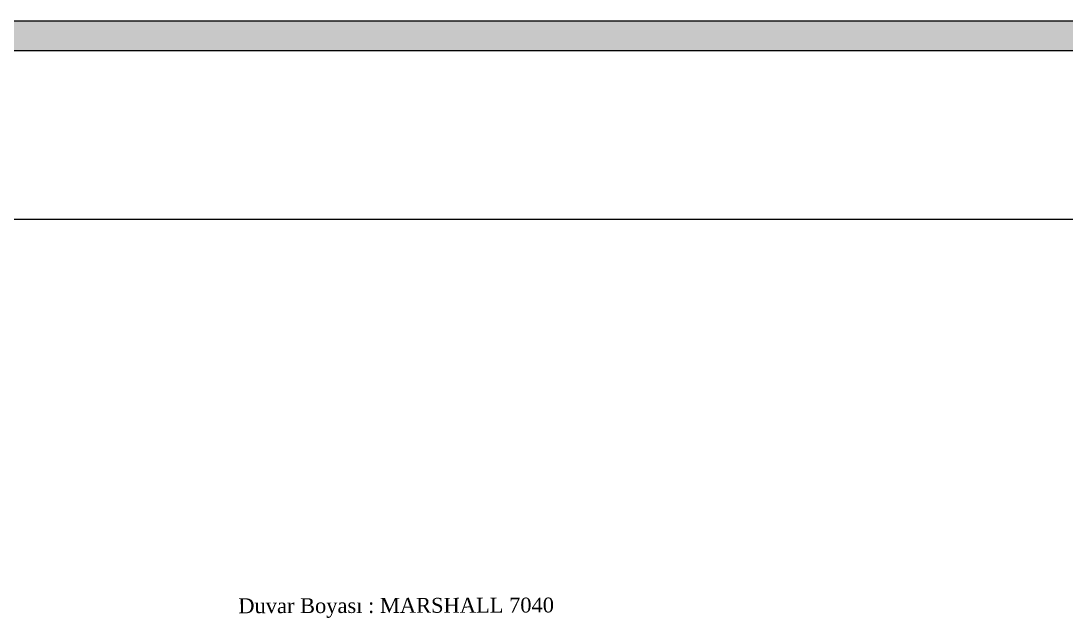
# Model space of a CAD drawing. Header units: millimetres. Extents: x 1287 to 21021, y -1522 to 4173.
# Drawn here: x 9292 to 9995, y 3657 to 4060 of the extents above; entities that cross this region are included whole.
import ezdxf

# ---------------------------------------------------------------- set-up
doc = ezdxf.new("R2010")
doc.units = ezdxf.units.MM
doc.layers.add('Yazı', color=7, linetype='Continuous')
doc.styles.add('OLCU', font='arial.ttf')

msp = doc.modelspace()

# ---------------------------------------------------------------- hatches: boundary and pattern name
h = msp.add_hatch(color=256)
h.dxf.hatch_style = 1
h.paths.add_polyline_path([(10598.775, 584.53), (10598.775, 4059.675), (5942.638, 4059.675), (5942.638, 584.53)])
h.paths.add_polyline_path([(5962.638, 604.53), (5962.638, 4039.675), (10578.775, 4039.675), (10578.775, 604.53)], flags=16)
h.paths.add_polyline_path([(6519.893, 778.27), (6520.667, 3865.935), (6536.057, 3865.935), (6535.283, 778.27)], flags=0)
h.paths.add_polyline_path([(6015.638, 1487.424), (6015.635, 1502.885), (6468.358, 1502.885), (6468.358, 1487.495)], flags=0)
h.paths.add_polyline_path([(6080.278, 1558.408), (6080.278, 1881.292), (6183.601, 1881.292), (6183.601, 1558.408)], flags=0)
h.paths.add_polyline_path([(6071.667, 1891.8), (6037.227, 1891.8), (6054.447, 1921.935)], flags=0)
h.paths.add_polyline_path([(6015.635, 1969.703), (6015.638, 1985.164), (6468.358, 1985.093), (6468.358, 1969.703)], flags=0)
h.paths.add_polyline_path([(6015.521, 2302.178), (6015.523, 2317.639), (6468.243, 2317.568), (6468.243, 2302.178)], flags=0)
h.paths.add_polyline_path([(6015.556, 2537.898), (6015.558, 2553.359), (6468.278, 2553.288), (6468.278, 2537.898)], flags=0)
h.paths.add_polyline_path([(6015.591, 2763.088), (6015.594, 2778.549), (6468.313, 2778.478), (6468.313, 2763.088)], flags=0)
h.paths.add_polyline_path([(6015.635, 2988.278), (6015.638, 3003.739), (6468.358, 3003.668), (6468.358, 2988.278)], flags=0)
h.paths.add_polyline_path([(6015.635, 3269.753), (6015.638, 3285.214), (6468.358, 3285.143), (6468.358, 3269.753)], flags=0)
h.paths.add_polyline_path([(6015.635, 3569.858), (6015.638, 3585.319), (6468.358, 3585.248), (6468.358, 3569.858)], flags=0)
h.paths.add_polyline_path([(6011.198, 802.859), (6502.295, 802.859), (6502.295, 1366.204), (6011.198, 1366.204)], flags=8)
h.paths.add_polyline_path([(6032.866, 1386.231), (6154.175, 1386.231), (6154.175, 1444.648), (6032.866, 1444.648)], flags=8)
h.paths.add_polyline_path([(6083.249, 2022.59), (6419.744, 2022.59), (6419.744, 2188.638), (6083.249, 2188.638)], flags=8)
h.paths.add_polyline_path([(6032.989, 3510.142), (6274.583, 3510.142), (6274.583, 3568.56), (6032.989, 3568.56)], flags=8)
h.paths.add_polyline_path([(6192.211, 1890.769), (6318.904, 1890.769), (6318.904, 1916.599), (6192.211, 1916.599)], flags=8)
h.paths.add_polyline_path([(6096.728, 1889.902), (6173.401, 1889.902), (6173.401, 1915.733), (6096.728, 1915.733)], flags=8)
h.paths.add_polyline_path([(6219.686, 3657.173), (6505.428, 3657.173), (6505.428, 3704.638), (6219.686, 3704.638)], flags=8)

# ---------------------------------------------------------------- linework, layer by layer
for points in [[(10598.775, 584.53), (5942.638, 584.53), (5942.638, 4059.675), (10598.775, 4059.675)], [(10578.775, 604.53), (5962.638, 604.53), (5962.638, 4039.675), (10578.775, 4039.675)], [(8318.68, 3926.358), (10465.861, 3926.358), (10465.861, 2635.49), (8318.68, 2635.49)]]:
    msp.add_lwpolyline(points, close=True)

# ---------------------------------------------------------------- texts
at = {"layer": 'Yazı', "lineweight": 0, "insert": (9437.984, 3671.351), "char_height": 10, "attachment_point": 1, "rotation": 0.142342, "style": 'OLCU'}
msp.add_mtext_dynamic_manual_height_columns('{\\fTimes New Roman|b0|i0|c162|p18;\\C244;Duvar Boyası : MARSHALL 7040}', width=712.94007, gutter_width=54.485, heights=[0], dxfattribs=at)

doc.saveas('drawing.dxf')
